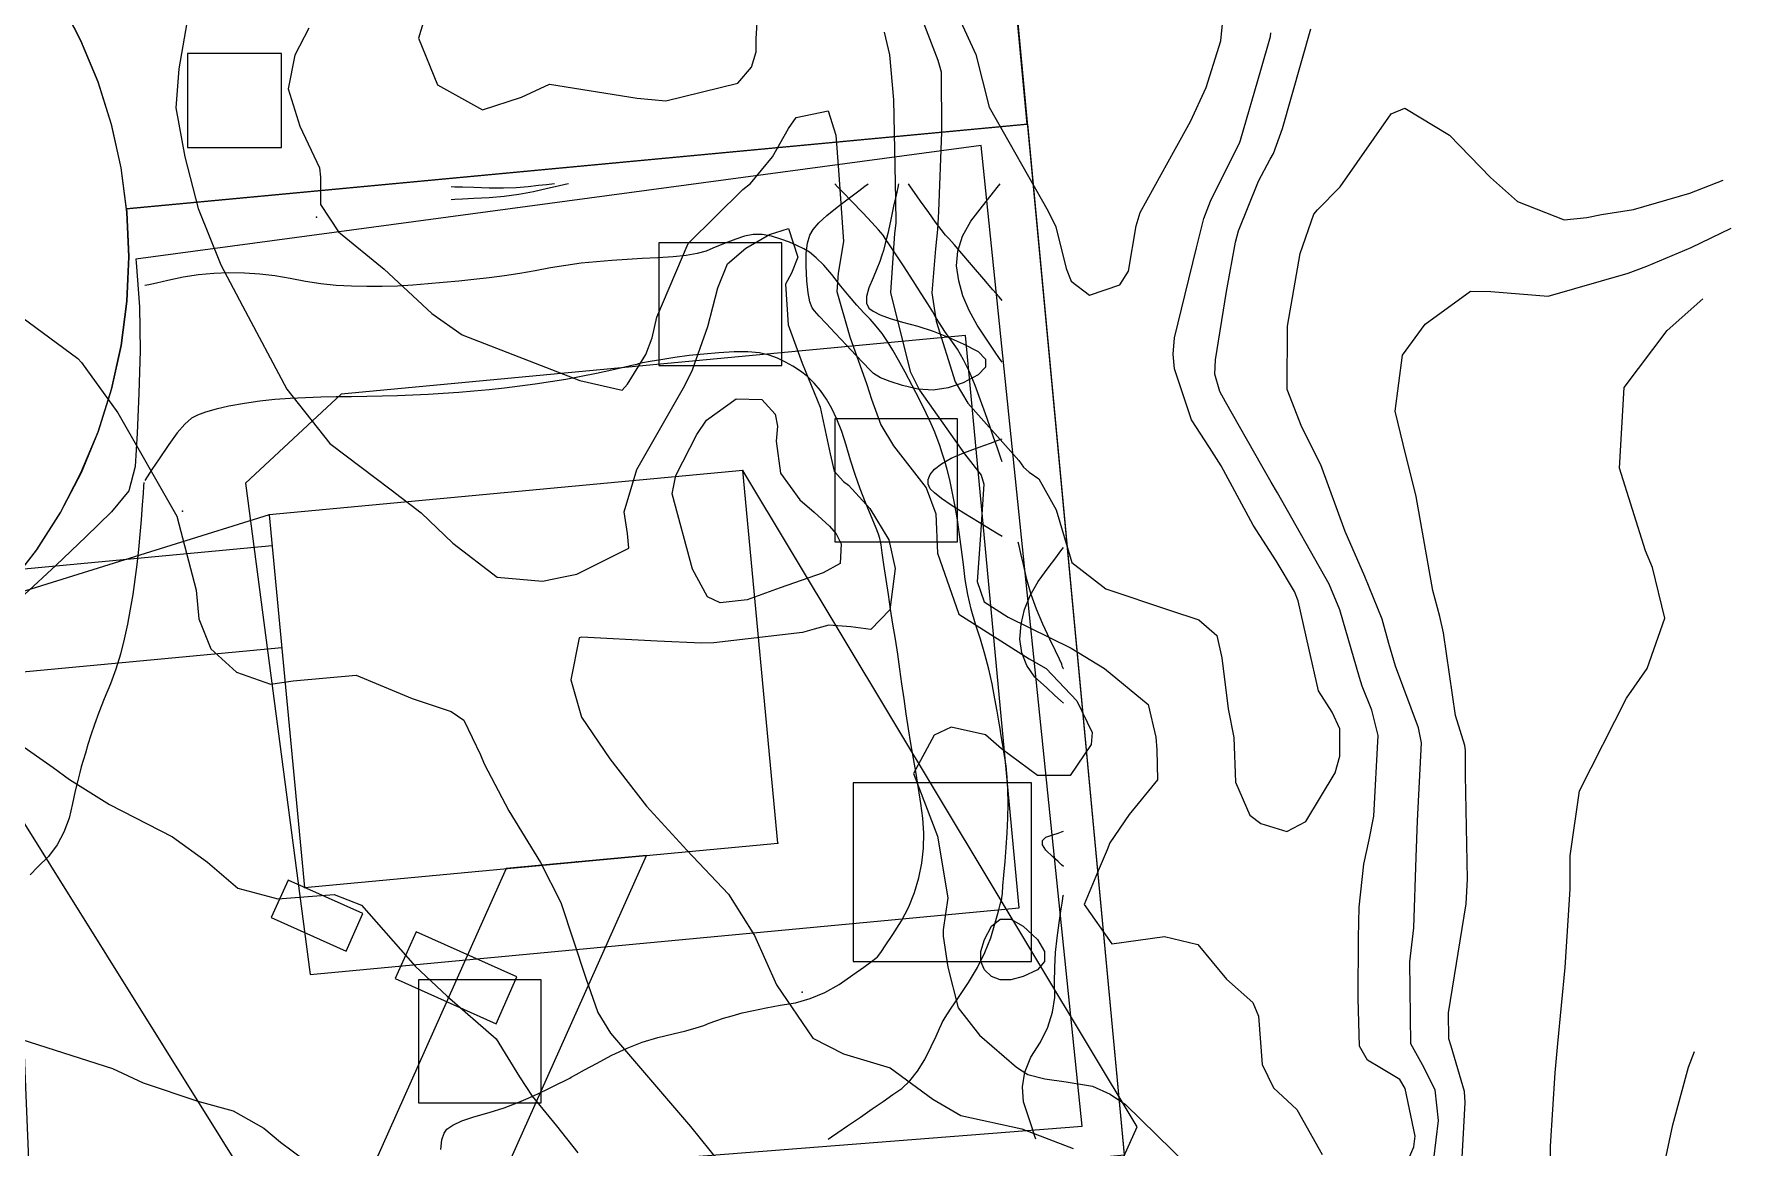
# Model space of a CAD drawing. Header units: feet. Extents: x 1318179 to 1318934, y 422463 to 423299.
# Drawn here: x 1318763.9 to 1318929.8, y 422948.9 to 423057.7 of the extents above; entities that cross this region are included whole.
import ezdxf

# ---------------------------------------------------------------- set-up
doc = ezdxf.new("R2010")
doc.units = ezdxf.units.FT
for name, color, linetype in [('A-BLDG-OTLN', 3, 'CONTINUOUS'), ('C-DRNG-AREA', 150, 'CONTINUOUS'), ('C-LOD', 30, 'CONTINUOUS'), ('C-PROP', 6, 'CONTINUOUS'), ('C-PVMT', 8, 'CONTINUOUS'), ('C-SWM', 92, 'CONTINUOUS'), ('C-TOPO-MAJR', 32, 'CONTINUOUS'), ('C-TOPO-SPOT', 7, 'CONTINUOUS'), ('C-UTIL', 4, 'CONTINUOUS'), ('L-PLNT-TREE', 90, 'CONTINUOUS'), ('V-PROP-LINE', 7, 'CONTINUOUS')]:
    doc.layers.add(name, color=color, linetype=linetype)

msp = doc.modelspace()

# ---------------------------------------------------------------- linework, layer by layer
at = {"layer": 'A-BLDG-OTLN'}
msp.add_lwpolyline([(1318790.32, 422974.27), (1318836.59, 422978.62), (1318833.17, 423015.03), (1318786.89, 423010.69), (1318790.32, 422974.27)], close=True, dxfattribs=at)
at = {"layer": 'C-DRNG-AREA'}
msp.add_lwpolyline([(1318766.44, 423060.94), (1318768.45, 423057.07), (1318770.12, 423053.04), (1318771.43, 423048.88), (1318772.37, 423044.63), (1318772.9, 423040.62), (1318860.98, 423048.9), (1318846.83, 423199.58)], dxfattribs=at)
msp.add_lwpolyline([(1318756.77, 422998.97), (1318762.5, 422938), (1318870.48, 422948.14), (1318861.02, 423048.89), (1318772.94, 423040.62), (1318772.98, 423040.3), (1318773.17, 423035.94), (1318772.98, 423031.59), (1318772.41, 423027.26), (1318771.47, 423023.01), (1318770.16, 423018.85), (1318768.49, 423014.82), (1318766.47, 423010.95), (1318764.13, 423007.28), (1318761.48, 423003.82), (1318758.53, 423000.6), (1318756.77, 422998.97)], close=True, dxfattribs=at)
at = {"layer": 'C-LOD'}
msp.add_lwpolyline([(1318754.53, 422993.95), (1318793.02, 422932.33), (1318810.95, 422934.01), (1318868.24, 422943.12), (1318871.71, 422950.88), (1318833.17, 423015.03), (1318786.89, 423010.69), (1318758, 423001.71), (1318754.53, 422993.95)], close=True, dxfattribs=at)
at = {"layer": 'C-PROP'}
for points in [[(1318733.68, 422822.17), (1318743.85, 422839.7), (1318751.99, 422858.26), (1318757.99, 422877.62), (1318761.78, 422897.53), (1318763.3, 422917.74), (1318762.58, 422937.15), (1318756.77, 422998.97), (1318758.52, 423000.58), (1318761.47, 423003.79), (1318764.12, 423007.25), (1318766.47, 423010.93), (1318768.48, 423014.8), (1318770.15, 423018.83), (1318771.46, 423022.99), (1318772.41, 423027.25), (1318772.98, 423031.58), (1318773.17, 423035.93), (1318772.98, 423040.29), (1318772.41, 423044.61), (1318771.46, 423048.87), (1318770.15, 423053.03), (1318768.48, 423057.06), (1318766.47, 423060.93)], [(1318814.75, 423043.05), (1318814.5, 423043.02), (1318813.98, 423042.97), (1318813.21, 423042.88), (1318812.18, 423042.76), (1318811.03, 423042.68), (1318809.77, 423042.64), (1318808.39, 423042.64), (1318806.89, 423042.69), (1318805.77, 423042.72), (1318805.02, 423042.74), (1318804.65, 423042.75)], [(1318848.39, 423043.05), (1318848.31, 423042.69), (1318848.15, 423041.96), (1318847.91, 423040.87), (1318847.6, 423039.41), (1318847.33, 423038.2), (1318847.1, 423037.24), (1318846.91, 423036.53), (1318846.76, 423036.07), (1318846.55, 423035.47), (1318846.26, 423034.74), (1318845.91, 423033.88), (1318845.48, 423032.88), (1318845.27, 423032.05), (1318845.27, 423031.4), (1318845.48, 423030.91), (1318845.91, 423030.6), (1318846.6, 423030.26), (1318847.56, 423029.91), (1318848.79, 423029.53), (1318850.28, 423029.13), (1318851.77, 423028.65), (1318853.25, 423028.08), (1318854.71, 423027.42), (1318856.17, 423026.67), (1318856.89, 423025.91), (1318856.89, 423025.15), (1318856.17, 423024.38), (1318854.71, 423023.6), (1318853.25, 423023.11), (1318851.77, 423022.9), (1318850.28, 423022.98), (1318848.79, 423023.35), (1318847.57, 423023.72), (1318846.62, 423024.11), (1318845.94, 423024.51), (1318845.54, 423024.92), (1318844.97, 423025.53), (1318844.22, 423026.31), (1318843.3, 423027.29), (1318842.2, 423028.45), (1318841.32, 423029.4), (1318840.65, 423030.13), (1318840.19, 423030.64), (1318839.94, 423030.94), (1318839.73, 423031.52), (1318839.57, 423032.4), (1318839.44, 423033.57), (1318839.35, 423035.03), (1318839.37, 423036.26), (1318839.5, 423037.26), (1318839.73, 423038.04), (1318840.06, 423038.59), (1318840.61, 423039.23), (1318841.39, 423039.95), (1318842.38, 423040.78), (1318843.59, 423041.69), (1318844.5, 423042.37), (1318845.11, 423042.83), (1318845.41, 423043.05)], [(1318858.51, 423025.64), (1318858.27, 423026), (1318857.78, 423026.71), (1318857.05, 423027.79), (1318856.07, 423029.23), (1318855.29, 423030.67), (1318854.69, 423032.12), (1318854.28, 423033.57), (1318854.07, 423035.03), (1318854.19, 423036.49), (1318854.65, 423037.95), (1318855.45, 423039.41), (1318856.59, 423040.87), (1318857.45, 423041.96), (1318858.02, 423042.69), (1318858.31, 423043.05)], [(1318858.51, 423008.6), (1318858.14, 423008.82), (1318857.39, 423009.28), (1318856.27, 423009.95), (1318854.77, 423010.86), (1318853.55, 423011.64), (1318852.59, 423012.3), (1318851.9, 423012.84), (1318851.49, 423013.25), (1318851.28, 423013.69), (1318851.28, 423014.16), (1318851.49, 423014.65), (1318851.9, 423015.17), (1318852.59, 423015.7), (1318853.55, 423016.23), (1318854.77, 423016.77), (1318856.27, 423017.31), (1318857.39, 423017.72), (1318858.14, 423017.99), (1318858.51, 423018.12)], [(1318864.5, 422992.29), (1318864.22, 422992.55), (1318863.67, 422993.06), (1318862.84, 422993.82), (1318861.73, 422994.84), (1318860.93, 422995.97), (1318860.44, 422997.2), (1318860.25, 422998.55), (1318860.37, 423000.01), (1318860.7, 423001.44), (1318861.26, 423002.83), (1318862.03, 423004.19), (1318863.02, 423005.52), (1318863.76, 423006.51), (1318864.25, 423007.18), (1318864.5, 423007.51)], [(1318864.5, 422976.34), (1318864.33, 422976.49), (1318863.99, 422976.81), (1318863.48, 422977.28), (1318862.8, 422977.91), (1318862.46, 422978.44), (1318862.46, 422978.87), (1318862.8, 422979.2), (1318863.48, 422979.42), (1318863.99, 422979.6), (1318864.33, 422979.71), (1318864.5, 422979.77)], [(1318857.48, 422965.58), (1318856.8, 422966.22), (1318856.45, 422967.03), (1318856.45, 422968.02), (1318856.8, 422969.18), (1318857.48, 422970.5), (1318858.34, 422971.17), (1318859.38, 422971.17), (1318860.59, 422970.5), (1318861.98, 422969.18), (1318862.67, 422968.02), (1318862.67, 422967.03), (1318861.98, 422966.22), (1318860.59, 422965.58), (1318859.38, 422965.26), (1318858.34, 422965.26), (1318857.48, 422965.58)]]:
    msp.add_lwpolyline(points, dxfattribs=at)
for points in [[(1318761.14, 423001.41), (1318763.56, 422942.89), (1318866.35, 422950.96), (1318856.47, 423046.81), (1318773.85, 423035.7), (1318773.89, 423035.38), (1318774.2, 423031.05), (1318774.26, 423026.75), (1318774.14, 423022.57), (1318773.98, 423018.68), (1318773.79, 423015.42), (1318773.16, 423013.05), (1318771.47, 423011), (1318768.96, 423008.56), (1318766.07, 423005.79), (1318762.96, 423002.93), (1318761.14, 423001.41)], [(1318790.89, 422965.78), (1318860.18, 422972.29), (1318854.93, 423028.23), (1318793.92, 423022.5), (1318784.55, 423013.81), (1318790.89, 422965.78)]]:
    msp.add_lwpolyline(points, close=True, dxfattribs=at)
at = {"layer": 'C-PVMT'}
for points in [[(1318794.33, 422940.99), (1318808.05, 422942.28), (1318823.76, 422977.41), (1318810.04, 422976.13), (1318794.33, 422940.99)], [(1318787.08, 422971.34), (1318794.39, 422968.07), (1318796.02, 422971.72), (1318788.72, 422974.99), (1318787.08, 422971.34)], [(1318801.24, 422969.94), (1318799.2, 422965.37), (1318809.06, 422960.96), (1318811.1, 422965.53), (1318801.24, 422969.94)]]:
    msp.add_lwpolyline(points, close=True, dxfattribs=at)
at = {"layer": 'C-SWM'}
for points in [[(1318778.9, 423046.62), (1318788.07, 423046.62), (1318788.07, 423055.79), (1318778.9, 423055.79), (1318778.9, 423046.62)], [(1318843.95, 422967.06), (1318861.38, 422967.06), (1318861.38, 422984.5), (1318843.95, 422984.5), (1318843.95, 422967.06)]]:
    msp.add_lwpolyline(points, close=True, dxfattribs=at)
at = {"layer": 'C-TOPO-MAJR'}
for points in [[(1318802.49, 423060.62), (1318801.46, 423057.28), (1318803.32, 423052.75), (1318807.73, 423050.29), (1318811.53, 423051.52), (1318814.27, 423052.79), (1318822.86, 423051.43), (1318825.66, 423051.18), (1318832.68, 423052.89), (1318834.01, 423054.46), (1318834.48, 423055.95), (1318834.48, 423057.26), (1318834.57, 423058.81)], [(1318850.62, 423059.39), (1318852.22, 423055.13), (1318852.56, 423053.99), (1318852.59, 423048.1), (1318852.3, 423040.36), (1318852.21, 423038.58), (1318852.01, 423036.69), (1318851.66, 423032.39), (1318852.07, 423029.62), (1318853.94, 423023.7), (1318855.18, 423021.61), (1318860.15, 423016.03), (1318860.62, 423015.37), (1318861.16, 423014.88), (1318862.12, 423014.23), (1318863.79, 423011.18), (1318865.34, 423006.05), (1318868.66, 423003.46), (1318874.89, 423001.38), (1318877.74, 423000.44), (1318879.51, 422998.91), (1318879.99, 422996.72), (1318880.62, 422991.75), (1318881.18, 422988.94), (1318881.32, 422984.56), (1318882.73, 422981.35), (1318883.81, 422980.54), (1318886.35, 422979.76), (1318888.19, 422980.73), (1318891.07, 422985.48), (1318891.54, 422987.13), (1318891.53, 422989.79), (1318890.79, 422991.43), (1318889.45, 422993.5), (1318888.51, 422997.68), (1318887.46, 423002.31), (1318887.09, 423003.21), (1318885.29, 423006.2), (1318883.07, 423009.69), (1318879.93, 423015.48), (1318878.77, 423017.3), (1318877.04, 423019.98), (1318875.38, 423024.98), (1318875.22, 423026.41), (1318875.35, 423028.02), (1318876.41, 423032.26), (1318877.5, 423036.8), (1318878.24, 423039.67), (1318878.9, 423041.35), (1318881.74, 423047.12), (1318881.82, 423047.32), (1318883.8, 423054.18), (1318884.74, 423057.45), (1318884.79, 423057.82)], [(1318854.3, 423059.3), (1318855.96, 423055.69), (1318857.25, 423050.55), (1318863.01, 423040.39), (1318863.76, 423038.84), (1318864.78, 423034.79), (1318865.27, 423033.53), (1318867.07, 423032.19), (1318870.02, 423033.18), (1318870.88, 423034.51), (1318871.61, 423038.96), (1318872.02, 423040.24), (1318875.42, 423046.44), (1318876.92, 423049.16), (1318878.46, 423052.47), (1318879.88, 423057.02), (1318880.09, 423059.03)], [(1318778.82, 423058.79), (1318778.05, 423054.3), (1318777.75, 423050.48), (1318778.62, 423045.71), (1318779.95, 423040.64), (1318782.14, 423035.13), (1318784.27, 423031.12), (1318788.59, 423022.98), (1318792.81, 423017.66), (1318798.8, 423013.14), (1318801.75, 423010.89), (1318804.82, 423007.94), (1318809.17, 423004.6), (1318813.59, 423004.21), (1318815.66, 423004.65), (1318816.95, 423004.9), (1318822.02, 423007.45), (1318821.91, 423008.87), (1318821.59, 423010.99), (1318822.81, 423015.12), (1318827.5, 423023.35), (1318828.24, 423024.88), (1318829.76, 423029.1), (1318830.72, 423032.88), (1318831.68, 423035.25), (1318833.48, 423036.77), (1318835.77, 423038.12), (1318837.63, 423038.69), (1318838.55, 423035.88), (1318837.92, 423034.33), (1318837.34, 423033.25), (1318837.61, 423029.27), (1318838.96, 423025.53), (1318840.74, 423021.23), (1318841.72, 423016.68), (1318842.09, 423014.96), (1318843.01, 423013.97), (1318843.49, 423013.59), (1318845.59, 423011.33), (1318847.43, 423008.26), (1318848.05, 423005.46), (1318847.53, 423001.42), (1318845.7, 422999.49), (1318843.72, 422999.76), (1318841.57, 422999.93), (1318840.16, 422999.53), (1318838.99, 422999.2), (1318830.33, 422998.18), (1318829.14, 422998.16), (1318824.81, 422998.35), (1318817.4, 422998.76), (1318817.17, 422998.67), (1318816.36, 422994.59), (1318817.4, 422990.94), (1318820.18, 422986.84), (1318823.75, 422982.22), (1318827.69, 422977.91), (1318831.76, 422973.63), (1318834.3, 422969.57), (1318836.45, 422964.76), (1318840, 422959.54), (1318843.01, 422958.03), (1318847.56, 422956.66), (1318851.76, 422953.59), (1318854.48, 422952), (1318860.45, 422950.7), (1318862.65, 422949.84), (1318865.46, 422948.75)], [(1318790.74, 423058.28), (1318789.39, 423055.62), (1318788.72, 423052.35), (1318789.88, 423048.71), (1318791.81, 423044.61), (1318791.91, 423043.72), (1318791.91, 423041.04), (1318793.66, 423038.36), (1318798.13, 423034.7), (1318802.77, 423030.37), (1318805.74, 423028.3), (1318817.25, 423023.82), (1318821.38, 423022.89), (1318821.91, 423023.47), (1318823.68, 423026.39), (1318824.3, 423027.99), (1318824.76, 423030.04), (1318827.82, 423037.24), (1318833.19, 423042.5), (1318833.91, 423043.1), (1318836.06, 423045.7), (1318837.64, 423048.46), (1318838.38, 423049.53), (1318841.52, 423050.19), (1318842.27, 423047.8), (1318842.51, 423044.39), (1318843, 423037.43), (1318842.48, 423034.32), (1318842.37, 423032.52), (1318843.62, 423028.1), (1318845.28, 423023.43), (1318845.75, 423022.02), (1318846.66, 423019.5), (1318847.9, 423017.46), (1318851.1, 423013.33), (1318852.04, 423010.8), (1318852.2, 423006.95), (1318854.27, 423000.99), (1318861.17, 422996.64), (1318862.82, 422995.69), (1318865.82, 422992.53), (1318867.33, 422989.44), (1318867.23, 422988.26), (1318865.16, 422985.24), (1318861.96, 422985.24), (1318858.47, 422987.84), (1318856.89, 422989.21), (1318853.53, 422989.96), (1318851.86, 422989.18), (1318849.86, 422985.41), (1318852.21, 422979.3), (1318853.21, 422973.27), (1318852.74, 422970.15), (1318852.74, 422969.51), (1318853.2, 422966.49), (1318854.23, 422962.51), (1318856.32, 422959.83), (1318859.93, 422956.72), (1318861.02, 422956.01), (1318862.68, 422955.57), (1318864.79, 422955.27), (1318867.36, 422954.86), (1318869.08, 422954.07), (1318870.58, 422953.07), (1318876.68, 422947.11)], [(1318846.98, 423057.88), (1318847.5, 423055.67), (1318847.89, 423051.26), (1318848.09, 423041.54), (1318848.14, 423039.22), (1318848.01, 423038.19), (1318847.61, 423032.44), (1318849.52, 423024.72), (1318850.43, 423022.9), (1318854.85, 423016.67), (1318856.46, 423014.58), (1318856.74, 423013.69), (1318856.37, 423008.25), (1318856.07, 423004.2), (1318856.75, 423002.19), (1318859.1, 423000.69), (1318865.26, 422997.67), (1318868.51, 422995.67), (1318872.8, 422992.15), (1318873.53, 422988.97), (1318873.64, 422987.73), (1318873.69, 422984.81), (1318870.94, 422981.41), (1318869.06, 422978.63), (1318868.78, 422977.96), (1318867.99, 422976.12), (1318866.53, 422972.63), (1318869.25, 422968.78), (1318874.4, 422969.49), (1318877.63, 422968.72), (1318880.46, 422965.31), (1318883.03, 422963.02), (1318883.59, 422961.71), (1318883.95, 422956.98), (1318885.03, 422954.69), (1318887.31, 422952.59), (1318889.8, 422948.17)], [(1318896.82, 422944.43), (1318898.76, 422948.93), (1318898.9, 422949.98), (1318897.91, 422954.64), (1318897.38, 422955.5), (1318895.43, 422956.68), (1318894.23, 422957.4), (1318893.45, 422958.76), (1318893.32, 422963.42), (1318893.35, 422969.35), (1318893.41, 422972.37), (1318893.87, 422976.57), (1318894.38, 422978.93), (1318894.85, 422981.25), (1318895.27, 422989.15), (1318894.64, 422991.62), (1318893.7, 422993.97), (1318893.44, 422994.81), (1318891.53, 423001.41), (1318890.49, 423003.93), (1318885.43, 423012.85), (1318884.81, 423013.89), (1318883.91, 423015.5), (1318880.35, 423021.75), (1318879.79, 423022.76), (1318879.32, 423024.46), (1318879.37, 423025.87), (1318880.45, 423032.54), (1318881.32, 423037.37), (1318881.62, 423038.45), (1318883.56, 423043.32), (1318884.72, 423045.47), (1318885.03, 423046.02), (1318885.92, 423048.48), (1318888.69, 423058.2)], [(1318900.71, 422947.72), (1318901.17, 422951.51), (1318900.83, 422954.5), (1318899.6, 422956.94), (1318898.47, 422958.99), (1318898.36, 422967), (1318898.75, 422970.33), (1318898.98, 422977.25), (1318899.12, 422980.8), (1318899.51, 422988.41), (1318899.22, 422989.87), (1318896.95, 422995.92), (1318896.31, 422998.14), (1318895.65, 423000.5), (1318893.98, 423004.67), (1318892.06, 423009.09), (1318889.67, 423015.6), (1318887.82, 423019.28), (1318886.37, 423022.97), (1318886.41, 423029.16), (1318887.66, 423036.25), (1318888.98, 423040.08), (1318889.35, 423040.51), (1318891.57, 423042.77), (1318896.54, 423049.9), (1318897.89, 423050.46), (1318902.26, 423047.83), (1318906.24, 423043.66), (1318908.9, 423041.32), (1318913.44, 423039.54), (1318915.67, 423039.76), (1318917.09, 423040.05), (1318920.23, 423040.56), (1318925.73, 423042.14), (1318929, 423043.43)], [(1318816.15, 423043.05), (1318815.81, 423042.98), (1318815.12, 423042.82), (1318814.08, 423042.59), (1318812.7, 423042.27), (1318811.29, 423042.02), (1318809.86, 423041.82), (1318808.39, 423041.69), (1318806.89, 423041.61), (1318805.77, 423041.55), (1318805.02, 423041.51), (1318804.65, 423041.49)], [(1318858.51, 423015.9), (1318858.43, 423016.14), (1318858.27, 423016.62), (1318858.02, 423017.33), (1318857.69, 423018.28), (1318857.31, 423019.36), (1318856.89, 423020.57), (1318856.41, 423021.9), (1318855.89, 423023.36), (1318855.34, 423024.68), (1318854.75, 423025.86), (1318854.14, 423026.9), (1318853.5, 423027.8), (1318852.93, 423028.62), (1318852.45, 423029.35), (1318852.05, 423029.99), (1318851.73, 423030.55), (1318851.25, 423031.33), (1318850.62, 423032.34), (1318849.82, 423033.57), (1318848.87, 423035.03), (1318848.09, 423036.2), (1318847.51, 423037.1), (1318847.1, 423037.71), (1318846.88, 423038.03), (1318846.44, 423038.56), (1318845.78, 423039.29), (1318844.9, 423040.22), (1318843.8, 423041.35), (1318842.97, 423042.2), (1318842.42, 423042.77), (1318842.15, 423043.05)], [(1318858.51, 423031.66), (1318858.22, 423032), (1318857.62, 423032.7), (1318856.73, 423033.74), (1318855.54, 423035.13), (1318854.58, 423036.26), (1318853.83, 423037.12), (1318853.3, 423037.72), (1318852.99, 423038.05), (1318852.56, 423038.59), (1318852.01, 423039.32), (1318851.34, 423040.24), (1318850.55, 423041.37), (1318849.96, 423042.21), (1318849.56, 423042.77), (1318849.37, 423043.05)], [(1318841.52, 422949.67), (1318841.83, 422949.89), (1318842.46, 422950.32), (1318843.4, 422950.97), (1318844.66, 422951.84), (1318845.82, 422952.64), (1318846.88, 422953.36), (1318847.84, 422954.03), (1318848.71, 422954.62), (1318849.51, 422955.39), (1318850.26, 422956.33), (1318850.95, 422957.45), (1318851.58, 422958.74), (1318852.07, 422959.75), (1318852.41, 422960.48), (1318852.6, 422960.93), (1318852.65, 422961.09), (1318852.94, 422961.58), (1318853.47, 422962.4), (1318854.24, 422963.53), (1318855.24, 422964.99), (1318856.11, 422966.45), (1318856.83, 422967.91), (1318857.4, 422969.37), (1318857.83, 422970.83), (1318858.15, 422971.95), (1318858.37, 422972.73), (1318858.48, 422973.18), (1318858.5, 422973.28), (1318858.54, 422973.7), (1318858.6, 422974.43), (1318858.7, 422975.47), (1318858.82, 422976.82), (1318858.92, 422978.2), (1318859, 422979.61), (1318859.06, 422981.04), (1318859.1, 422982.5), (1318859.08, 422983.84), (1318859.02, 422985.06), (1318858.91, 422986.16), (1318858.75, 422987.14), (1318858.61, 422987.99), (1318858.5, 422988.72), (1318858.4, 422989.33), (1318858.32, 422989.81), (1318858.2, 422990.53), (1318858.03, 422991.5), (1318857.81, 422992.72), (1318857.54, 422994.17), (1318857.22, 422995.63), (1318856.84, 422997.09), (1318856.4, 422998.55), (1318855.91, 423000.01), (1318855.5, 423001.47), (1318855.17, 423002.93), (1318854.92, 423004.39), (1318854.75, 423005.85), (1318854.56, 423007.31), (1318854.36, 423008.77), (1318854.14, 423010.22), (1318853.89, 423011.68), (1318853.65, 423012.99), (1318853.41, 423014.13), (1318853.16, 423015.12), (1318852.91, 423015.96), (1318852.66, 423016.74), (1318852.42, 423017.47), (1318852.18, 423018.15), (1318851.95, 423018.77), (1318851.58, 423019.61), (1318851.09, 423020.65), (1318850.47, 423021.9), (1318849.73, 423023.36), (1318849.04, 423024.66), (1318848.4, 423025.81), (1318847.83, 423026.8), (1318847.32, 423027.64), (1318846.78, 423028.42), (1318846.21, 423029.15), (1318845.62, 423029.83), (1318845, 423030.45), (1318844.32, 423031.2), (1318843.57, 423032.07), (1318842.76, 423033.06), (1318841.88, 423034.19), (1318841.08, 423035.11), (1318840.35, 423035.84), (1318839.7, 423036.37), (1318839.13, 423036.71), (1318838.46, 423037.04), (1318837.72, 423037.35), (1318836.88, 423037.66), (1318835.96, 423037.95), (1318835.06, 423038.1), (1318834.18, 423038.1), (1318833.33, 423037.95), (1318832.5, 423037.66), (1318831.71, 423037.36), (1318830.96, 423037.07), (1318830.25, 423036.78), (1318829.59, 423036.48), (1318828.71, 423036.24), (1318827.63, 423036.05), (1318826.35, 423035.92), (1318824.85, 423035.84), (1318823.35, 423035.75), (1318821.86, 423035.66), (1318820.36, 423035.55), (1318818.86, 423035.44), (1318817.37, 423035.29), (1318815.87, 423035.09), (1318814.38, 423034.84), (1318812.88, 423034.55), (1318811.38, 423034.29), (1318809.89, 423034.07), (1318808.39, 423033.87), (1318806.89, 423033.71), (1318805.4, 423033.55), (1318803.9, 423033.41), (1318802.41, 423033.28), (1318800.91, 423033.16), (1318799.41, 423033.07), (1318797.92, 423033.02), (1318796.42, 423033.01), (1318794.92, 423033.04), (1318793.43, 423033.13), (1318791.93, 423033.29), (1318790.44, 423033.52), (1318788.94, 423033.82), (1318787.44, 423034.05), (1318785.95, 423034.22), (1318784.45, 423034.32), (1318782.95, 423034.35), (1318781.46, 423034.3), (1318779.96, 423034.16), (1318778.47, 423033.93), (1318776.97, 423033.61), (1318775.85, 423033.36), (1318775.1, 423033.2), (1318774.73, 423033.12)], [(1318903.41, 422946.7), (1318903.66, 422950.85), (1318903.79, 422953.27), (1318903.72, 422954.35), (1318902.4, 422958.76), (1318902.17, 422959.5), (1318902.15, 422962.04), (1318903.86, 422972.67), (1318904, 422975.09), (1318903.8, 422985.25), (1318903.82, 422987.67), (1318903.73, 422988.15), (1318902.82, 422991.08), (1318901.66, 422999.16), (1318901.31, 423000.75), (1318900.62, 423003.31), (1318899, 423012.48), (1318897.72, 423017.61), (1318896.94, 423020.84), (1318897.65, 423026.3), (1318899.87, 423029.34), (1318904.31, 423032.57), (1318906.27, 423032.54), (1318911.9, 423032.08), (1318919.7, 423034.33), (1318921.53, 423035.01), (1318925.88, 423036.82), (1318929.76, 423038.72)], [(1318912.06, 422944.87), (1318912.1, 422948.99), (1318912.57, 422956.17), (1318912.84, 422959.03), (1318913.56, 422966.45), (1318914.05, 422974.12), (1318914.04, 422977.38), (1318914.95, 422983.73), (1318919.56, 422992.78), (1318921.55, 422995.67), (1318923.3, 423000.6), (1318922.07, 423005.57), (1318921.39, 423007.2), (1318918.85, 423015.26), (1318919.31, 423023.14), (1318923.51, 423028.73), (1318927.02, 423031.81)], [(1318761.32, 423031.04), (1318768.16, 423026), (1318768.53, 423025.6), (1318772.07, 423020.68), (1318777.86, 423010.58), (1318779.75, 423003.35), (1318780, 423000.53), (1318781.17, 422997.59), (1318783.7, 422995.32), (1318787.01, 422994.14), (1318789.23, 422994.48), (1318795.39, 422995.03), (1318800.85, 422992.74), (1318804.66, 422991.48), (1318805.89, 422990.63), (1318807.53, 422987.23), (1318807.89, 422986.38), (1318810.3, 422981.77), (1318813.4, 422976.71), (1318815.39, 422972.81), (1318817.84, 422965.42), (1318819.01, 422962.06), (1318820.24, 422960.05), (1318828.05, 422950.93), (1318830.89, 422947.39)], [(1318803.64, 422948.68), (1318803.77, 422949.61), (1318803.98, 422950.27), (1318804.25, 422950.66), (1318804.82, 422951.06), (1318805.7, 422951.47), (1318806.89, 422951.87), (1318808.39, 422952.28), (1318809.85, 422952.75), (1318811.27, 422953.29), (1318812.66, 422953.88), (1318814.01, 422954.53), (1318815.05, 422955.04), (1318815.8, 422955.41), (1318816.25, 422955.64), (1318816.4, 422955.73), (1318816.88, 422955.99), (1318817.7, 422956.44), (1318818.86, 422957.07), (1318820.36, 422957.88), (1318821.86, 422958.57), (1318823.35, 422959.15), (1318824.85, 422959.61), (1318826.35, 422959.96), (1318827.6, 422960.27), (1318828.6, 422960.56), (1318829.37, 422960.8), (1318829.89, 422961.02), (1318830.52, 422961.25), (1318831.27, 422961.49), (1318832.13, 422961.74), (1318833.11, 422962.01), (1318834.22, 422962.27), (1318835.45, 422962.52), (1318836.82, 422962.77), (1318838.31, 422963.01), (1318839.77, 422963.42), (1318841.2, 422964.02), (1318842.59, 422964.8), (1318843.94, 422965.75), (1318844.99, 422966.5), (1318845.74, 422967.04), (1318846.18, 422967.37), (1318846.33, 422967.5), (1318846.65, 422967.93), (1318847.15, 422968.66), (1318847.82, 422969.69), (1318848.68, 422971.02), (1318849.39, 422972.38), (1318849.96, 422973.78), (1318850.38, 422975.21), (1318850.67, 422976.67), (1318850.83, 422978.12), (1318850.87, 422979.58), (1318850.78, 422981.04), (1318850.56, 422982.5), (1318850.34, 422983.96), (1318850.11, 422985.42), (1318849.86, 422986.88), (1318849.61, 422988.34), (1318849.37, 422989.8), (1318849.14, 422991.26), (1318848.93, 422992.72), (1318848.73, 422994.17), (1318848.52, 422995.63), (1318848.31, 422997.09), (1318848.08, 422998.55), (1318847.85, 423000.01), (1318847.62, 423001.47), (1318847.4, 423002.93), (1318847.18, 423004.39), (1318846.97, 423005.85), (1318846.8, 423006.98), (1318846.68, 423007.78), (1318846.61, 423008.25), (1318846.58, 423008.39), (1318846.42, 423008.82), (1318846.13, 423009.55), (1318845.71, 423010.58), (1318845.15, 423011.9), (1318844.63, 423013.25), (1318844.14, 423014.64), (1318843.69, 423016.06), (1318843.28, 423017.52), (1318842.84, 423018.85), (1318842.37, 423020.04), (1318841.87, 423021.1), (1318841.35, 423022.02), (1318840.78, 423022.85), (1318840.16, 423023.58), (1318839.5, 423024.21), (1318838.8, 423024.74), (1318838.07, 423025.22), (1318837.33, 423025.64), (1318836.56, 423026.01), (1318835.76, 423026.32), (1318834.79, 423026.53), (1318833.65, 423026.63), (1318832.33, 423026.64), (1318830.83, 423026.55), (1318829.37, 423026.42), (1318827.94, 423026.27), (1318826.54, 423026.08), (1318825.17, 423025.87), (1318824.12, 423025.69), (1318823.37, 423025.56), (1318822.93, 423025.47), (1318822.8, 423025.41), (1318822.33, 423025.29), (1318821.51, 423025.1), (1318820.36, 423024.84), (1318818.86, 423024.52), (1318817.37, 423024.22), (1318815.87, 423023.94), (1318814.38, 423023.69), (1318812.88, 423023.47), (1318811.38, 423023.27), (1318809.89, 423023.09), (1318808.39, 423022.93), (1318806.89, 423022.78), (1318805.4, 423022.66), (1318803.9, 423022.55), (1318802.41, 423022.46), (1318800.91, 423022.39), (1318799.41, 423022.33), (1318797.92, 423022.29), (1318796.42, 423022.26), (1318794.92, 423022.25), (1318793.43, 423022.23), (1318791.93, 423022.19), (1318790.44, 423022.15), (1318788.94, 423022.09), (1318787.44, 423021.98), (1318785.95, 423021.82), (1318784.45, 423021.6), (1318782.95, 423021.32), (1318781.69, 423021.04), (1318780.66, 423020.75), (1318779.86, 423020.46), (1318779.3, 423020.16), (1318778.64, 423019.58), (1318777.9, 423018.73), (1318777.06, 423017.59), (1318776.12, 423016.18), (1318775.42, 423015.12), (1318774.96, 423014.42), (1318774.73, 423014.07)], [(1318842.8, 423007.88), (1318842.7, 423005.96), (1318841.04, 423005.02), (1318836.82, 423003.57), (1318833.59, 423002.38), (1318830.95, 423002.09), (1318829.72, 423002.69), (1318828.25, 423005.4), (1318826.27, 423012.75), (1318826.61, 423014.56), (1318828.69, 423018.55), (1318829.61, 423019.96), (1318832.53, 423022.03), (1318835.03, 423021.98), (1318836.33, 423020.54), (1318836.57, 423019.36), (1318836.42, 423017.9), (1318836.84, 423014.78), (1318838.76, 423012.17), (1318840.16, 423010.95), (1318841.63, 423009.59), (1318842.28, 423008.85), (1318842.8, 423007.88)], [(1318774.64, 423013.87), (1318774.61, 423013.51), (1318774.56, 423012.78), (1318774.47, 423011.68), (1318774.36, 423010.22), (1318774.24, 423008.77), (1318774.09, 423007.31), (1318773.93, 423005.85), (1318773.75, 423004.39), (1318773.54, 423002.93), (1318773.3, 423001.47), (1318773.03, 423000.01), (1318772.72, 422998.55), (1318772.34, 422997.09), (1318771.88, 422995.63), (1318771.36, 422994.17), (1318770.76, 422992.72), (1318770.24, 422991.39), (1318769.8, 422990.21), (1318769.44, 422989.16), (1318769.16, 422988.24), (1318768.91, 422987.42), (1318768.7, 422986.69), (1318768.51, 422986.06), (1318768.36, 422985.51), (1318768.16, 422984.74), (1318767.92, 422983.73), (1318767.64, 422982.5), (1318767.32, 422981.04), (1318766.82, 422979.69), (1318766.15, 422978.45), (1318765.3, 422977.32), (1318764.28, 422976.29), (1318763.52, 422975.52)], [(1318864.5, 422995.65), (1318864.48, 422995.69), (1318864.45, 422995.78), (1318864.4, 422995.92), (1318864.34, 422996.1), (1318864.11, 422996.59), (1318863.73, 422997.41), (1318863.19, 422998.55), (1318862.49, 423000.01), (1318861.89, 423001.47), (1318861.37, 423002.93), (1318860.94, 423004.39), (1318860.61, 423005.85), (1318860.35, 423006.94), (1318860.19, 423007.67), (1318860.1, 423008.04)], [(1318759.08, 422990.65), (1318765.78, 422986.02), (1318767.35, 422984.84), (1318771.26, 422982.4), (1318777.42, 422979.22), (1318780.84, 422976.76), (1318783.81, 422974.22), (1318787.71, 422973.17), (1318793.24, 422973.59), (1318795.9, 422972.56), (1318801.15, 422966.6), (1318804.29, 422963.65), (1318809.08, 422959.49), (1318811.34, 422955.77), (1318812.59, 422953.87), (1318814.96, 422950.98), (1318817.04, 422948.35)], [(1318861.81, 422949.67), (1318861.69, 422950.04), (1318861.45, 422950.77), (1318861.1, 422951.86), (1318860.62, 422953.32), (1318860.5, 422954.78), (1318860.74, 422956.24), (1318861.33, 422957.7), (1318862.28, 422959.16), (1318862.99, 422960.62), (1318863.45, 422962.08), (1318863.66, 422963.53), (1318863.63, 422964.99), (1318863.66, 422966.45), (1318863.75, 422967.91), (1318863.89, 422969.37), (1318864.1, 422970.83), (1318864.26, 422971.96), (1318864.37, 422972.75), (1318864.44, 422973.21), (1318864.46, 422973.33), (1318864.48, 422973.43), (1318864.49, 422973.49), (1318864.5, 422973.52)], [(1318761.08, 422959.93), (1318771.55, 422956.6), (1318774.56, 422955.18), (1318779.91, 422953.38), (1318783.35, 422952.46), (1318786.36, 422950.76), (1318787.99, 422949.4), (1318791.42, 422946.83)], [(1318922.26, 422942.51), (1318924.06, 422951.07), (1318925.59, 422956.71), (1318926.18, 422958.26)]]:
    msp.add_lwpolyline(points, dxfattribs=at)
at = {"layer": 'C-TOPO-SPOT'}
for p in [(1318791.51, 423039.8), (1318833.17, 423015.03), (1318778.4, 423011.06), (1318786.89, 423010.69), (1318836.59, 422978.62), (1318816.9, 422976.77), (1318790.32, 422974.27), (1318838.97, 422964.04)]:
    msp.add_point(p, dxfattribs=at)
at = {"layer": 'C-UTIL'}
for points in [[(1318499.93, 422980.71), (1318787.18, 423007.7)], [(1318500.86, 422970.76), (1318788.11, 422997.74)]]:
    msp.add_lwpolyline(points, dxfattribs=at)
at = {"layer": 'L-PLNT-TREE'}
for points in [[(1318824.97, 423025.29), (1318836.97, 423025.29), (1318836.97, 423037.29), (1318824.97, 423037.29), (1318824.97, 423025.29)], [(1318842.17, 423008.08), (1318854.17, 423008.08), (1318854.17, 423020.08), (1318842.17, 423020.08), (1318842.17, 423008.08)], [(1318801.46, 422953.24), (1318813.46, 422953.24), (1318813.46, 422965.24), (1318801.46, 422965.24), (1318801.46, 422953.24)]]:
    msp.add_lwpolyline(points, close=True, dxfattribs=at)
at = {"layer": 'V-PROP-LINE'}
for points in [[(1318205.86, 423151.87), (1318906.18, 422568.21), (1318846.87, 423199.56), (1318846.82, 423200.09), (1318730.64, 423223.81), (1318629.46, 423273.42), (1318205.86, 423151.87)], [(1318756.77, 422998.97), (1318762.5, 422938), (1318870.48, 422948.14), (1318861.02, 423048.89), (1318772.94, 423040.62), (1318772.98, 423040.3), (1318773.17, 423035.94), (1318772.98, 423031.59), (1318772.41, 423027.26), (1318771.47, 423023.01), (1318770.16, 423018.85), (1318768.49, 423014.82), (1318766.47, 423010.95), (1318764.13, 423007.28), (1318761.48, 423003.82), (1318758.53, 423000.6), (1318756.77, 422998.97)]]:
    msp.add_lwpolyline(points, close=True, dxfattribs=at)
msp.add_lwpolyline([(1318766.44, 423060.94), (1318768.45, 423057.07), (1318770.12, 423053.04), (1318771.43, 423048.88), (1318772.37, 423044.63), (1318772.9, 423040.62), (1318860.98, 423048.9), (1318846.83, 423199.58)], dxfattribs=at)

doc.saveas('drawing.dxf')
